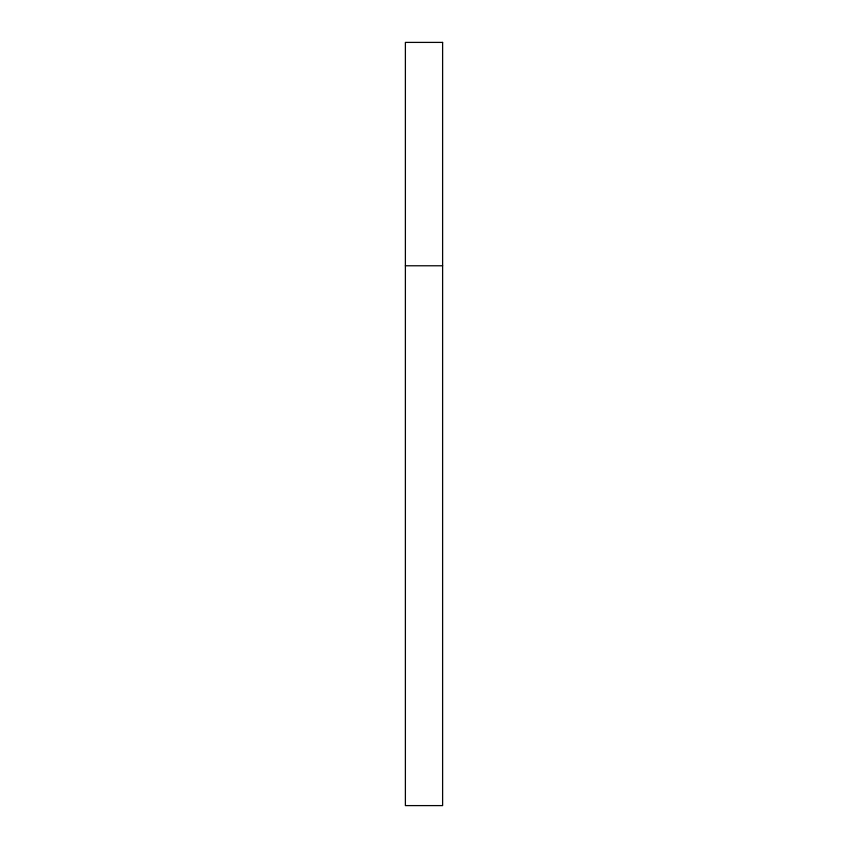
<?xml version="1.0" encoding="UTF-8"?>
<svg xmlns="http://www.w3.org/2000/svg" width="848" height="848" viewBox="0 0 848 848"><rect width="100%" height="100%" fill="white"/><g stroke="black" fill="none" stroke-linecap="round" stroke-linejoin="round"><path stroke-width="1.27" d="M405.386 265.774L442.614 265.774M442.614 42.4L405.386 42.4L405.386 805.6L442.614 805.6L442.614 42.4"/></g></svg>
